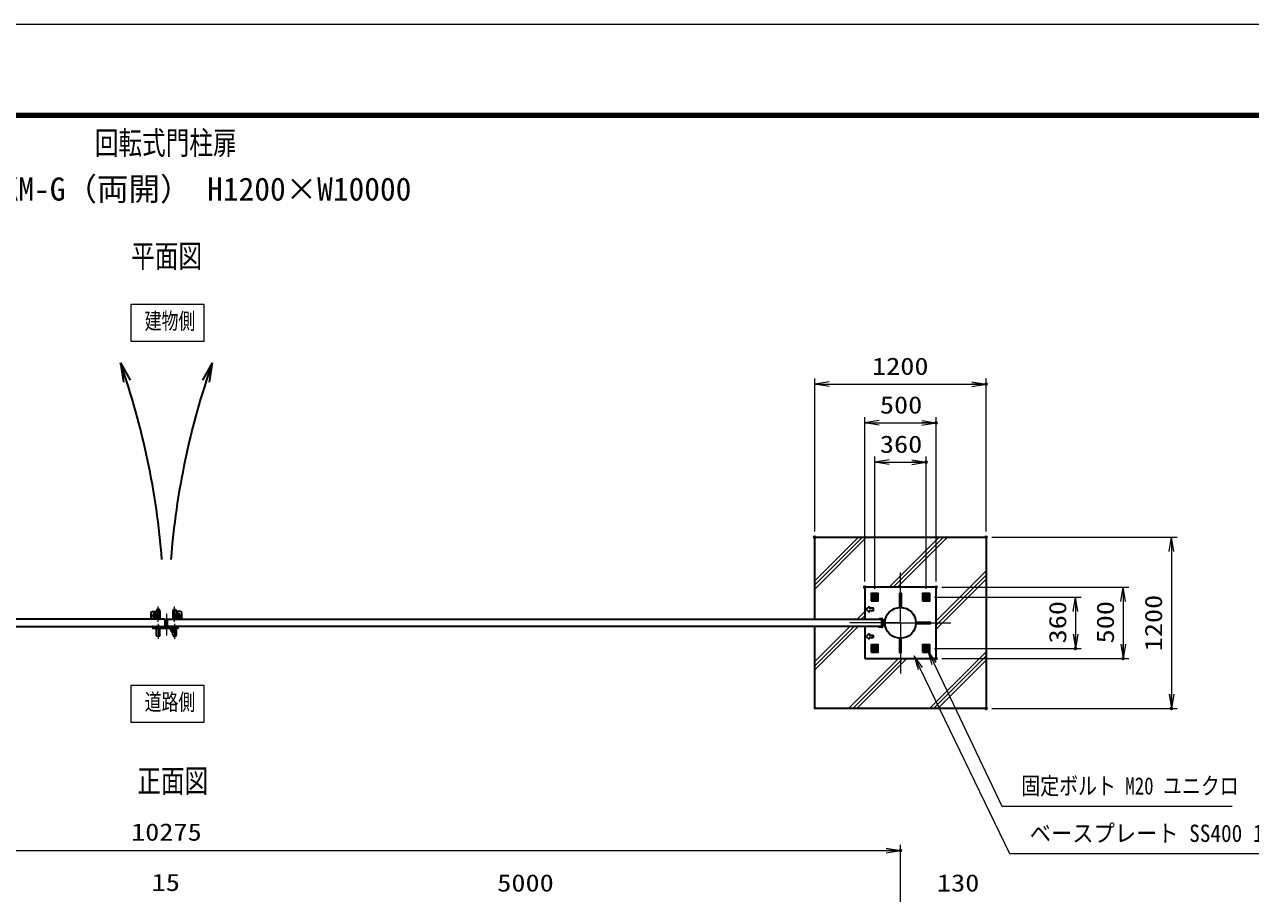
# Model space of a CAD drawing. Units: millimetres at full size. Extents: x -11880 to 11880, y -8400 to 8400.
# Drawn here: x -1142 to 7438, y 2317 to 8400 of the extents above; entities that cross this region are included whole.
import ezdxf
from ezdxf.enums import TextEntityAlignment as Align

# ---------------------------------------------------------------- set-up
doc = ezdxf.new("R2010")
doc.units = ezdxf.units.MM
doc.header["$LTSCALE"] = 30
doc.header["$PDMODE"] = 32
doc.header["$PDSIZE"] = 15
for name, pattern in [('DASHED', [7.5, 6, -1.5]), ('USER1', [18, 12, -1.5, 3, -1.5]), ('USER2', [9, 6, -0.75, 1.5, -0.75])]:
    doc.linetypes.add(name, pattern=pattern)
for name, color, linetype, lineweight in [('0-0_D-TTL', 7, 'Continuous', 18), ('0-1_外形線', 7, 'Continuous', 35), ('0-2_軸線', 200, 'USER1', 15), ('0-3_細線', 2, 'Continuous', 35), ('0-4_寸法線', 4, 'Continuous', 18), ('0-5_0', 7, 'Continuous', 18), ('0-7_隠れ線', 140, 'DASHED', 18), ('0-A_AM_0N', 7, 'Continuous', 50), ('0-B_AM_7N', 6, 'USER2', 18), ('1-2_AM_4N', 4, 'Continuous', 25), ('1-5_ハッチング', 253, 'Continuous', 13)]:
    doc.layers.add(name, color=color, linetype=linetype, lineweight=lineweight)
for name, color, linetype in [('0-6_Defpoints', 7, 'Continuous'), ('0-E_文字3', 254, 'Continuous'), ('1-4_文字', 254, 'Continuous')]:
    doc.layers.add(name, color=color, linetype=linetype)
doc.styles.add('ＭＳ ゴシック', font='')
doc.styles.get('ＭＳ ゴシック').set_extended_font_data('MS Gothic')

# ---------------------------------------------------------------- blocks, each defined once
blk = doc.blocks.new('A$C4093506B')
at = {"layer": '0-1_外形線'}
for p, q in [((-373.3, 0), (376.7, 0)), ((-373.3, -1755), (-373.3, 0)), ((376.7, -1755), (376.7, 0))]:
    blk.add_line(p, q, dxfattribs=at)
blk.add_arc((1.7, -1755), 375, 180, 0, dxfattribs=at)
at = {"layer": '0-2_軸線', "linetype": 'USER2'}
blk.add_line((1.7, 532.5), (1.7, -2662.5), dxfattribs=at)
blk = doc.blocks.new('A$C031A601E')
at = {"layer": '0-1_外形線'}
for p, q in [((-914.7, 739.2), (-914.7, -610.8)), ((-614.7, -910.8), (585.3, -910.8))]:
    blk.add_line(p, q, dxfattribs=at)
blk.add_lwpolyline([(885.3, -610.8), (885.3, 739.2), (-914.7, 739.2)], dxfattribs=at)
for centre, start, end in [((-614.7, -610.8), 180, 270), ((585.3, -610.8), 270, 0)]:
    blk.add_arc(centre, 300, start, end, dxfattribs=at)
at = {"layer": '0-2_軸線'}
for q in [(-14.7, 645.4), (-670.9, -10.8), (641.6, -10.8), (-14.7, -667.1)]:
    blk.add_line((-14.7, -10.8), q, dxfattribs=at)
at = {"layer": '0-3_細線'}
blk.add_circle((-14.7, -10.8), 525, dxfattribs=at)
at = {"layer": '0-7_隠れ線', "linetype": 'Continuous'}
blk.add_line((-914.7, 589.2), (885.3, 589.2), dxfattribs=at)
at = {"layer": '0-7_隠れ線'}
for radius in [420, 315, 285]:
    blk.add_circle((-14.7, -10.8), radius, dxfattribs=at)
blk = doc.blocks.new('U271')
at = {"layer": '0-A_AM_0N'}
blk.add_lwpolyline([(19884584.1, 87948161.6), (19885034.1, 87947901.8), (19885484.1, 87948161.6), (19885484.1, 87948681.2), (19885034.1, 87948941), (19884584.1, 87948681.2)], close=True, dxfattribs=at)
for radius in [450, 259.4]:
    blk.add_circle((19885034.1, 87948421.4), radius, dxfattribs=at)
at = {"layer": '0-B_AM_7N'}
for p, q in [((19884462.5, 87948421.4), (19885605.7, 87948421.4)), ((19885034.1, 87948993), (19885034.1, 87947849.8))]:
    blk.add_line(p, q, dxfattribs=at)
at = {"layer": '1-2_AM_4N'}
blk.add_arc((19885034.1, 87948421.4), 300, 260, 170, dxfattribs=at)
blk = doc.blocks.new('U272')
at = {"layer": '0-A_AM_0N'}
blk.add_lwpolyline([(19895384.1, 87948161.6), (19895834.1, 87947901.8), (19896284.1, 87948161.6), (19896284.1, 87948681.2), (19895834.1, 87948941), (19895384.1, 87948681.2)], close=True, dxfattribs=at)
for radius in [450, 259.4]:
    blk.add_circle((19895834.1, 87948421.4), radius, dxfattribs=at)
at = {"layer": '0-B_AM_7N'}
for p, q in [((19895262.5, 87948421.4), (19896405.7, 87948421.4)), ((19895834.1, 87948993), (19895834.1, 87947849.8))]:
    blk.add_line(p, q, dxfattribs=at)
at = {"layer": '1-2_AM_4N'}
blk.add_arc((19895834.1, 87948421.4), 300, 260, 170, dxfattribs=at)
blk = doc.blocks.new('U273')
at = {"layer": '0-A_AM_0N'}
blk.add_lwpolyline([(19895384.1, 87937361.6), (19895834.1, 87937101.8), (19896284.1, 87937361.6), (19896284.1, 87937881.2), (19895834.1, 87938141), (19895384.1, 87937881.2)], close=True, dxfattribs=at)
for radius in [450, 259.4]:
    blk.add_circle((19895834.1, 87937621.4), radius, dxfattribs=at)
at = {"layer": '0-B_AM_7N'}
for p, q in [((19895834.1, 87938193), (19895834.1, 87937049.8)), ((19895262.5, 87937621.4), (19896405.7, 87937621.4))]:
    blk.add_line(p, q, dxfattribs=at)
at = {"layer": '1-2_AM_4N'}
blk.add_arc((19895834.1, 87937621.4), 300, 260, 170, dxfattribs=at)
blk = doc.blocks.new('U274')
at = {"layer": '0-A_AM_0N'}
blk.add_lwpolyline([(19884584.1, 87937361.6), (19885034.1, 87937101.8), (19885484.1, 87937361.6), (19885484.1, 87937881.2), (19885034.1, 87938141), (19884584.1, 87937881.2)], close=True, dxfattribs=at)
for radius in [450, 259.4]:
    blk.add_circle((19885034.1, 87937621.4), radius, dxfattribs=at)
at = {"layer": '0-B_AM_7N'}
for p, q in [((19885034.1, 87938193), (19885034.1, 87937049.8)), ((19884462.5, 87937621.4), (19885605.7, 87937621.4))]:
    blk.add_line(p, q, dxfattribs=at)
at = {"layer": '1-2_AM_4N'}
blk.add_arc((19885034.1, 87937621.4), 300, 260, 170, dxfattribs=at)
blk = doc.blocks.new('ddgfdgggg')
at = {"layer": '0-1_外形線'}
for p, q in [((0, 720), (8880, 720)), ((0, 360), (8880, 360)), ((360, 0), (360, 360)), ((720, 0), (720, 360)), ((3480, 240), (3480, 360)), ((3540, 144), (3540, 240)), ((4620, 240), (4620, 144)), ((7080, 240), (7080, 360)), ((8280, 240), (7080, 240)), ((7140, 144), (7140, 240)), ((8220, 240), (8220, 144)), ((8280, 360), (8280, 240)), ((8880, 360), (8880, 720)), ((13680, 240), (13680, 720)), ((13680, 720), (19680, 720)), ((13680, 240), (19680, 240)), ((14340, 24), (14340, 120)), ((15180, -360), (15180, 240)), ((15420, 120), (15420, 24)), ((17940, 24), (17940, 120)), ((18180, -360), (18180, 240)), ((19020, 120), (19020, 24)), ((19680, 720), (19680, 240)), ((0, -720), (20459.5, -720)), ((623.5, -360), (20506.9, -360)), ((4320, -156), (3840, -156)), ((7920, -156), (7440, -156)), ((15120, -276), (14640, -276)), ((15000, -2400), (15000, -1320)), ((15240, -1080), (18120, -1080)), ((15960, -1080), (15960, -720)), ((15960, -1595), (17400, -1595)), ((17400, -1080), (17400, -720)), ((18720, -276), (18240, -276)), ((18360, -2400), (18360, -1320)), ((21386.8, -968.5), (20459.5, -720)), ((21480, -620.7), (20506.9, -360)), ((21386.8, -968.5), (21480, -620.7))]:
    blk.add_line(p, q, dxfattribs=at)
for points in [[(4680, 360), (4680, 240), (3480, 240)], [(15480, 240), (15480, 120), (14280, 120), (14280, 240)], [(19080, 240), (19080, 120), (17880, 120), (17880, 240)]]:
    blk.add_lwpolyline(points, dxfattribs=at)
for centre, radius, start, end in [((0, 0), 720, 90, 0), ((0, 0), 360, 90, 0), ((3840, 144), 300, 180, 270), ((4320, 144), 300, 270, 0.00002), ((7440, 144), 300, 180, 270), ((7920, 144), 300, 270, 0.00002), ((14640, 24), 300, 180, 270), ((15120, 24), 300, 270, 0.00002), ((18240, 24), 300, 180, 270), ((18720, 24), 300, 270, 0.00002), ((15240, -1320), 240, 90.00002, 180), ((16680, -2400), 1680, 180, 0), ((16680, -2400), 1080, 131.8103, 48.18971), ((18120, -1320), 240, 0.00002, 90.00002)]:
    blk.add_arc(centre, radius, start, end, dxfattribs=at)
at = {"layer": '0-2_軸線'}
for q in [(0, 1526.2), (0, -1526.2), (1526.2, 0)]:
    blk.add_line((0, 0), q, dxfattribs=at)
at = {"layer": '0-7_隠れ線', "linetype": 'Continuous'}
for p, q in [((16080, 720), (16380, 420)), ((16380, 420), (16980, 420)), ((16380, -1080), (16380, 420)), ((16500, -1080), (16500, 420)), ((16860, -1080), (16860, 420)), ((17280, 720), (16980, 420)), ((16980, -1080), (16980, 420)), ((15960, -720), (15960, -360)), ((17400, -720), (17400, -360))]:
    blk.add_line(p, q, dxfattribs=at)
blk = doc.blocks.new('_Open')
at = {"layer": '0-5_0', "color": 4}
blk.add_line((-30, 5), (0, 0), dxfattribs=at)
blk.add_lwpolyline([(-30, -5), (0, 0), (-30, 0)], dxfattribs=at)
blk = doc.blocks.new('S257')
at = {"layer": '0-4_寸法線'}
for points in [[(19960103, 87904485.3), (19911810.2, 87904485.3), (19897488.6, 87934498.9), (19896196.6, 87937206.5)], [(19897939.9, 87934714.3), (19896196.6, 87937206.5), (19897037.3, 87934283.6)]]:
    blk.add_lwpolyline(points, dxfattribs=at)
at = {"layer": '0-4_寸法線', "color": 254, "style": 'ＭＳ ゴシック', "width": 0.8}
blk.add_text('固定ボルト M20 ユニクロ', height=3637, dxfattribs=at).set_placement((19915819.2, 87905885.9), align=Align.BOTTOM_LEFT)
blk = doc.blocks.new('S258')
at = {"layer": '0-4_寸法線'}
for points in [[(19967346.2, 87894528.3), (19913379.8, 87894528.3), (19894596, 87933435.2), (19893291.7, 87936136.9)], [(19895046.3, 87933652.6), (19893291.7, 87936136.9), (19894145.8, 87933217.8)]]:
    blk.add_lwpolyline(points, dxfattribs=at)
at = {"layer": '0-4_寸法線', "color": 254, "style": 'ＭＳ ゴシック', "width": 0.9}
blk.add_text('ベースプレート SS400 19t', height=3637, dxfattribs=at).set_placement((19917579.8, 87895928.8), align=Align.BOTTOM_LEFT)

msp = doc.modelspace()

# ---------------------------------------------------------------- linework, layer by layer
at = {"layer": '0-0_D-TTL'}
for points in [[(-11880, -8400.08), (11880, -8400.08), (11880, 8399.92), (-11880, 8399.92)], [(-11116.29, 7779.34), (11116.29, 7779.34), (11116.29, -7777.8), (-11116.29, -7777.8)], [(-11109.21, 7772.27), (11109.21, 7772.27), (11109.21, -7770.73), (-11109.21, -7770.73)], [(-11102.14, 7765.2), (11102.14, 7765.2), (11102.14, -7763.66), (-11102.14, -7763.66)], [(-11095.07, 7758.13), (11095.07, 7758.13), (11095.07, -7756.58), (-11095.07, -7756.58)], [(-11088, 7751.06), (11088, 7751.06), (11088, -7749.51), (-11088, -7749.51)]]:
    msp.add_lwpolyline(points, close=True, dxfattribs=at)
at = {"layer": '0-1_外形線'}
for p, q in [((4388.04, 4236.18), (4388.04, 4811.18)), ((4738.04, 4461.18), (4738.04, 4236.18)), ((5238.04, 4461.18), (4738.04, 4461.18)), ((5238.04, 3961.18), (5238.04, 4461.18)), ((4838.04, 4242.18), (4858.04, 4242.18)), ((4858.04, 4186.18), (4858.04, 4236.18)), ((4864.04, 4236.18), (4864.04, 4186.18)), ((4864.04, 4223.68), (4880.61, 4223.68)), ((4738.04, 4186.18), (4738.04, 3961.18)), ((4880.61, 4198.68), (4864.04, 4198.68)), ((4738.04, 3961.18), (5238.04, 3961.18))]:
    msp.add_line(p, q, dxfattribs=at)
for points in [[(4388.04, 4811.18), (5588.04, 4811.18), (5588.04, 3611.18), (4388.04, 3611.18), (4388.04, 4186.18)], [(4858.04, 4236.18), (4838.04, 4236.18), (4838.04, 4242.18)], [(4858.04, 4180.18), (4838.04, 4180.18), (4838.04, 4186.18), (4858.04, 4186.18)]]:
    msp.add_lwpolyline(points, dxfattribs=at)
for points in [[(4783.04, 4366.18), (4833.04, 4366.18), (4833.04, 4416.18), (4783.04, 4416.18)], [(5143.04, 4366.18), (5193.04, 4366.18), (5193.04, 4416.18), (5143.04, 4416.18)], [(-156.96, 4236.18), (-5156.96, 4236.18), (-5156.96, 4186.18), (-156.96, 4186.18)], [(-141.96, 4236.18), (4858.04, 4236.18), (4858.04, 4186.18), (-141.96, 4186.18)], [(4783.04, 4006.18), (4833.04, 4006.18), (4833.04, 4056.18), (4783.04, 4056.18)], [(5143.04, 4006.18), (5193.04, 4006.18), (5193.04, 4056.18), (5143.04, 4056.18)]]:
    msp.add_lwpolyline(points, close=True, dxfattribs=at)
for centre, radius in [((4988.04, 4211.18), 108.15), ((-226.96, 4261.18), 12.5), ((-71.96, 4261.18), 12.5)]:
    msp.add_circle(centre, radius, dxfattribs=at)
for centre, start, end in [((4858.04, 4236.18), 0, 90), ((4858.04, 4186.18), 270, 0)]:
    msp.add_arc(centre, 6, start, end, dxfattribs=at)
at = {"layer": '0-2_軸線'}
for p, q in [((4988.04, 4211.18), (4988.04, 4564.73)), ((-226.96, 4261.18), (-240.71, 4261.18)), ((-226.96, 4261.18), (-226.96, 4274.93)), ((-226.96, 4261.18), (-226.96, 4247.43)), ((-226.96, 4261.18), (-213.21, 4261.18)), ((-149.46, 4274.77), (-149.46, 4123.82)), ((-149.46, 4274.77), (-149.46, 4123.82)), ((-71.96, 4261.18), (-85.71, 4261.18)), ((-71.96, 4261.18), (-71.96, 4274.93)), ((-71.96, 4261.18), (-58.21, 4261.18)), ((-71.96, 4261.18), (-71.96, 4247.43)), ((4988.04, 4211.18), (4634.49, 4211.18)), ((4858.04, 4211.18), (5018.53, 4211.18)), ((4988.04, 4211.18), (5341.59, 4211.18)), ((4988.04, 4211.18), (4988.04, 3857.63))]:
    msp.add_line(p, q, dxfattribs=at)
at = {"layer": '0-3_細線'}
for p, q in [((-470.78, 6031.91), (-449.75, 5897.23)), ((-470.78, 6031.91), (-403.08, 5910.73)), ((171.86, 6031.91), (104.16, 5910.73)), ((171.86, 6031.91), (150.82, 5897.23)), ((4982.04, 4419.08), (4982.04, 4319.16)), ((4864.04, 4227.68), (4868.04, 4223.68)), ((4768.04, 4136.18), (4748.04, 4116.18)), ((4768.04, 4136.18), (4768.04, 4126.18)), ((4768.04, 4126.18), (4798.04, 4126.18)), ((4798.04, 4126.18), (4798.04, 4106.18)), ((4868.04, 4198.68), (4864.04, 4194.68)), ((4748.04, 4116.18), (4768.04, 4096.18)), ((4798.04, 4106.18), (4768.04, 4106.18)), ((4768.04, 4096.18), (4768.04, 4106.18))]:
    msp.add_line(p, q, dxfattribs=at)
for points in [[(4982.04, 4419.08), (4994.04, 4419.08), (4994.04, 4319.33)], [(4768.04, 4326.18), (4748.04, 4306.18), (4768.04, 4286.18), (4768.04, 4296.18)], [(4768.04, 4326.18), (4768.04, 4316.18), (4798.04, 4316.18), (4798.04, 4296.18), (4768.04, 4296.18)], [(5096.02, 4217.18), (5195.94, 4217.18), (5195.94, 4205.18), (5096.02, 4205.18)], [(4982.04, 4103.2), (4982.04, 4003.28), (4994.04, 4003.28), (4994.04, 4103.03)]]:
    msp.add_lwpolyline(points, dxfattribs=at)
for centre, start, end in [((-5619.37, 4228.51), 4.47285, 19.30394), ((5320.45, 4228.51), 160.69606, 175.52715)]:
    msp.add_arc(centre, 5455.3, start, end, dxfattribs=at)
at = {"layer": '0-4_寸法線'}
for p, q in [((4388.04, 4851.18), (4388.04, 5922.11)), ((5588.04, 4851.18), (5588.04, 5922.11)), ((4388.04, 5882.11), (5588.04, 5882.11)), ((4738.04, 4501.18), (4738.04, 5651.18)), ((4738.04, 5611.18), (5238.04, 5611.18)), ((5238.04, 4501.18), (5238.04, 5651.18)), ((4808.04, 4450.23), (4808.04, 5376.27)), ((4808.04, 5336.27), (5168.04, 5336.27)), ((5168.04, 4450.23), (5168.04, 5376.27)), ((5628.04, 4811.18), (6924.38, 4811.18)), ((6884.38, 4811.18), (6884.38, 3611.18)), ((5227.09, 4391.18), (6253.39, 4391.18)), ((5278.04, 4461.18), (6587.25, 4461.18)), ((6213.39, 4391.18), (6213.39, 4031.18)), ((6547.25, 4461.18), (6547.25, 3961.18)), ((5227.09, 4031.18), (6253.39, 4031.18)), ((5278.04, 3961.18), (6587.25, 3961.18)), ((5628.04, 3611.18), (6924.38, 3611.18)), ((-5286.96, 2617.12), (4988.04, 2617.12)), ((4988.04, 741.12), (4988.04, 2657.12))]:
    msp.add_line(p, q, dxfattribs=at)
for points in [[(-399.14, 6183.31), (116.12, 6183.31), (116.12, 6440.38), (-399.14, 6440.38)], [(-399.14, 3516.56), (116.12, 3516.56), (116.12, 3773.63), (-399.14, 3773.63)]]:
    msp.add_lwpolyline(points, close=True, dxfattribs=at)
at = {"layer": '0-6_Defpoints'}
for p in [(5588.04, 5882.11), (5238.04, 5611.18), (5168.04, 5336.27), (4388.04, 4811.18), (5588.04, 4811.18), (5588.04, 4811.18), (4738.04, 4461.18), (5238.04, 4461.18), (5238.04, 4461.18), (4808.04, 4410.23), (5168.04, 4410.23), (5187.09, 4391.18), (5187.09, 4031.18), (6213.39, 4031.18), (5238.04, 3961.18), (6547.25, 3961.18), (5588.04, 3611.18), (6884.38, 3611.18), (4988.04, 2617.12)]:
    msp.add_point(p, dxfattribs=at)
at = {"layer": '0-7_隠れ線'}
for centre in [(4808.04, 4391.18), (5168.04, 4391.18), (4808.04, 4031.18), (5168.04, 4031.18)]:
    msp.add_circle(centre, 20, dxfattribs=at)
at = {"layer": '1-5_ハッチング'}
for p, q in [((4388.04, 4505.83), (4693.39, 4811.18)), ((4388.04, 4476.83), (4722.39, 4811.18)), ((4388.04, 4447.83), (4751.39, 4811.18)), ((4909.08, 4461.18), (5259.08, 4811.18)), ((4938.08, 4461.18), (5288.08, 4811.18)), ((4967.08, 4461.18), (5317.08, 4811.18)), ((5238.04, 4224.45), (5588.04, 4574.45)), ((5238.04, 4195.45), (5588.04, 4545.45)), ((5238.04, 4166.45), (5588.04, 4516.45)), ((4684.08, 4236.18), (4738.04, 4290.14)), ((4713.08, 4236.18), (4738.04, 4261.14)), ((4388.04, 3940.14), (4634.08, 4186.18)), ((4388.04, 3911.14), (4663.08, 4186.18)), ((4388.04, 3882.14), (4692.08, 4186.18)), ((4624.76, 3611.18), (4974.76, 3961.18)), ((4653.76, 3611.18), (5003.76, 3961.18)), ((4682.76, 3611.18), (5032.76, 3961.18)), ((5190.45, 3611.18), (5588.04, 4008.77)), ((5219.45, 3611.18), (5588.04, 3979.77)), ((5248.45, 3611.18), (5588.04, 3950.77))]:
    msp.add_line(p, q, dxfattribs=at)

# ---------------------------------------------------------------- block references
at = {"layer": '0-1_外形線', "yscale": 0.03333333, "rotation": 180}
for name, p, xscale in [('A$C031A601E', (-226.47, 4260.82), -0.03333333), ('A$C4093506B', (-206.91, 4236.18), 0.03333333), ('A$C4093506B', (-92.02, 4236.18), -0.03333333), ('A$C031A601E', (-72.45, 4260.82), 0.03333333)]:
    msp.add_blockref(name, p, dxfattribs=dict(at, xscale=xscale))
at = {"layer": '0-1_外形線'}
for name, p, xscale, yscale in [('ddgfdgggg', (-243.46, 4180.18), 0.008333333, 0.008333333), ('A$C4093506B', (-206.91, 4186.18), -0.03333333, 0.03333333), ('A$C4093506B', (-92.02, 4186.18), 0.03333333, 0.03333333)]:
    msp.add_blockref(name, p, dxfattribs=dict(at, xscale=xscale, yscale=yscale))
at = {"layer": '0-4_寸法線', "xscale": 3.333333, "yscale": 3.333333}
for p, rotation in [((4388.04, 5882.11), 180), ((4738.04, 5611.18), 180), ((4808.04, 5336.27), 180), ((6884.38, 4811.18), 90), ((6213.39, 4391.18), 90), ((6547.25, 4461.18), 90), ((6213.39, 4031.18), 270), ((6547.25, 3961.18), 270), ((6884.38, 3611.18), 270)]:
    msp.add_blockref('_Open', p, dxfattribs=dict(at, rotation=rotation))
at = {"layer": '0-4_寸法線'}
for name, p, xscale, yscale in [('_Open', (5588.04, 5882.11), 3.333333, 3.333333), ('_Open', (5238.04, 5611.18), 3.333333, 3.333333), ('_Open', (5168.04, 5336.27), 3.333333, 3.333333), ('S258', (-658026.43, -2927222.87), 0.03333333, 0.03333333), ('S257', (-658026.43, -2927222.87), 0.03333333, 0.03333333), ('_Open', (4988.04, 2617.12), 3.333333, 3.333333)]:
    msp.add_blockref(name, p, dxfattribs=dict(at, xscale=xscale, yscale=yscale))
at = {"layer": '0-A_AM_0N', "xscale": 0.03333333, "yscale": 0.03333333}
for name in ['U271', 'U272', 'U274', 'U273']:
    msp.add_blockref(name, (-658026.43, -2927222.87), dxfattribs=at)

# ---------------------------------------------------------------- texts
at = {"layer": '0-1_外形線', "style": 'ＭＳ ゴシック', "width": 0.75}
for s, p in [('建物側', (-301.55, 6232.02)), ('道路側', (-301.55, 3565.27))]:
    msp.add_text(s, height=115.5, dxfattribs=at).set_placement(p, align=Align.BOTTOM_LEFT)
at = {"layer": '0-4_寸法線', "color": 254, "style": 'ＭＳ ゴシック', "width": 1.2}
for s, p in [('1200', (4788.84, 5910.8)), ('500', (4844.04, 5639.86)), ('360', (4844.04, 5364.95)), ('10275', (-396.66, 2649.8)), ('15', (-252.66, 2297.79)), ('5000', (2166.04, 2293.79)), ('130', (5243.38, 2293.79))]:
    msp.add_text(s, height=121.2, dxfattribs=at).set_placement(p, align=Align.BOTTOM_LEFT)
for s, p in [('1200', (6855.69, 4011.98)), ('360', (6184.7, 4067.18)), ('500', (6518.56, 4067.18))]:
    msp.add_text(s, height=121.2, rotation=90, dxfattribs=at).set_placement(p, align=Align.BOTTOM_LEFT)
at = {"layer": '0-E_文字3', "style": 'ＭＳ ゴシック', "width": 0.75}
msp.add_text('回転式門柱扉', height=161.7, dxfattribs=at).set_placement((-650.58, 7441.85), align=Align.BOTTOM_LEFT)
at = {"layer": '0-E_文字3', "style": 'ＭＳ ゴシック'}
msp.add_text('SU-TKM-G（両開） H1200×W10000', height=161.6, dxfattribs=at).set_placement((-1734.99, 7118.89), align=Align.BOTTOM_LEFT)
at = {"layer": '1-4_文字', "style": 'ＭＳ ゴシック', "width": 0.75}
for s, p in [('平面図', (-396.2, 6649.85)), ('正面図', (-352.77, 2975.67))]:
    msp.add_text(s, height=161.7, dxfattribs=at).set_placement(p, align=Align.BOTTOM_LEFT)

doc.saveas('drawing.dxf')
